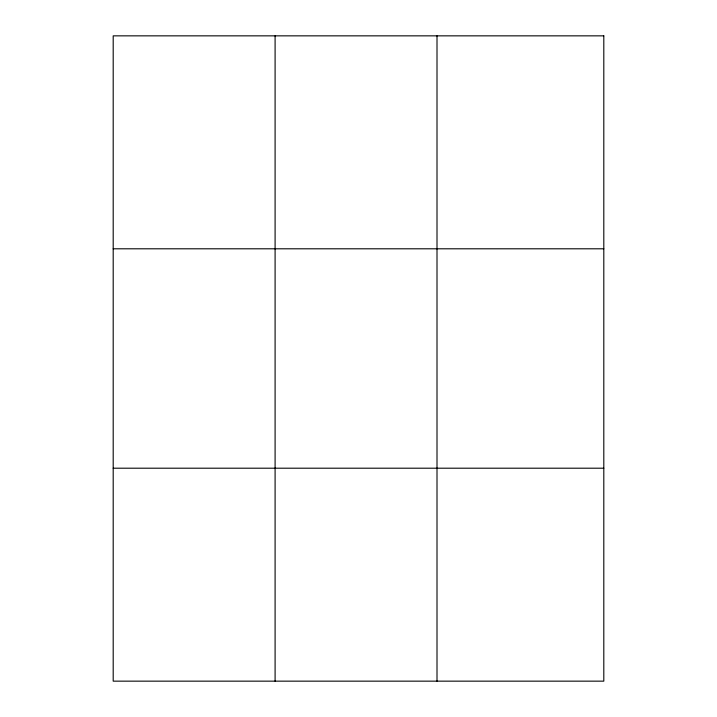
<?xml version="1.0" encoding="UTF-8"?>
<svg xmlns="http://www.w3.org/2000/svg" width="717" height="717" viewBox="0 0 717 717"><rect width="100%" height="100%" fill="white"/><g stroke="black" fill="none" stroke-linecap="round" stroke-linejoin="round"><path stroke-width="1.08" d="M275.095 681.15L275.095 35.85M437.003 681.15L437.003 35.85M113.196 248.799L603.804 248.799M113.196 468.201L603.804 468.201M603.804 35.85L603.804 681.15L113.196 681.15L113.196 35.85L603.804 35.85"/></g></svg>
